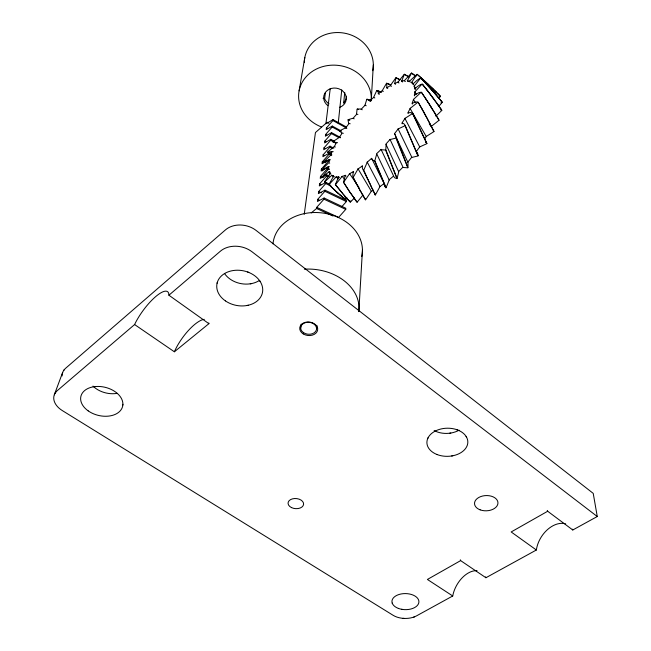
<?xml version="1.0" encoding="UTF-8"?>
<svg xmlns="http://www.w3.org/2000/svg" width="651" height="651" viewBox="0 0 651 651"><rect width="100%" height="100%" fill="white"/><g stroke="black" fill="none" stroke-linecap="round" stroke-linejoin="round"><path stroke-width="0.98" d="M365.048 104.933L366.782 99.334L370.924 100.653M329.341 166.713C327.966 165.297 328.169 169.358 329.439 169.463M384.155 184.005L384.578 186.121L385.905 187.846L374.659 160.919L372.73 160.17L371.697 158.82M378.329 93.272C378.972 90.798 373.324 88.91 381.624 92.182M414.98 91.75L414.305 95.306L414.711 95.843M362.444 250.155L358.823 311.634A48.125 36.692 6.2 0 0 304.351 269.18M371.265 100.116L373.324 65.092M122.844 405.044L122.893 404.279M365.504 198.856L365.455 199.841L360.914 191.736M324.1 198.026L323.962 199.182L316.712 207.36L338.618 217.393L345.738 209.394L345.836 208.255L324.1 198.026L317.436 201.46L317.688 199.385L324.865 191.288L324.995 190.157L346.487 200.443L346.397 201.566L341.905 206.603M389.16 179.977L376.636 153.685L381.104 149.445M344.078 103.664A11.246 9.944 6.5 0 1 343.728 102.565L344.745 92.401M316.598 328.454L316.915 325.419M338.235 123.234L341.759 89.871M362.176 166.331L362.534 168.674L367.734 179.302M324.995 190.157L318.388 193.607L318.64 191.581L325.744 183.549L325.866 182.443L329.927 184.42M325.866 182.443L319.332 185.917L319.568 183.932L326.607 175.973L326.729 174.891L329.406 176.218M326.729 174.891L320.251 178.39L320.487 176.437L327.445 168.56L327.567 167.494L328.893 168.161M329.707 160.911L328.397 160.244L328.275 161.285L321.382 169.097L321.146 171.001L327.567 167.494M328.397 160.244L322.033 163.767L322.261 161.896L329.089 154.157L329.203 153.14L331.79 154.474M329.203 153.14L322.896 156.679L323.124 154.84L329.878 147.175L329.992 146.174L333.833 148.184M329.992 146.174L323.742 149.722L323.962 147.923L330.659 140.323L330.773 139.338L334.573 141.357M330.773 139.338L324.58 142.903L324.792 141.137L331.424 133.601L331.538 132.641L340.27 137.337M331.538 132.641L325.394 136.214L325.606 134.488L332.173 127.01L332.279 126.066L340.929 130.778M332.279 126.066L326.192 129.655L326.403 127.954L332.913 120.549L333.019 119.621L346.397 127.002L349.082 123.43L350.181 123.788M300.656 328.137L301.153 324.108M325.899 123.796L330.244 88.56M311.211 212.942L316.573 208.483L316.712 207.36M328.845 123.291L327.087 122.331L326.981 123.218L333.019 119.621M329.015 103.81A11.287 9.985 9.2 0 1 324.637 98.659L325.427 92.548M304.237 214.317L315.45 132.544L327.087 122.331M367.156 162.27L371.615 158.299L377.173 169.594M373.707 97.341L369.638 101.043L370.777 101.483M373.682 97.495L374.821 97.959M389.127 180.213L386.076 187.716L374.83 160.764L376.693 154.157M299.102 90.871L304.814 57.475M379.387 94.297L378.288 93.598M357.92 169.04L362.216 166.07M367.107 162.555L363.787 170.074L369.182 182.435M373.755 97.064L376.734 90.562L380.876 92.084M330.431 159.788C329.113 158.543 328.169 163.051 329.699 163.198M217.084 283.258L217.32 282.363M357.204 201.509L357.025 202.184L355.291 199.914M413.637 99.269L412.034 103.493L412.409 104.062M379.85 186.691L383.675 183.891M386.816 87.437L386.727 83.214L390.812 84.939L395.881 77.729L398.184 78.909M353.216 172.059L352.785 175.941L353.827 178.919M379.785 186.902L375.391 194.934L373.934 191.98M382.316 90.619L378.247 93.801M387.768 88.479L386.735 87.682M353.322 171.783L353.688 172.027M54.293 394.832L62.667 372.437M357.83 169.284L353.208 177.332L354.844 180.888M382.389 90.399L386.564 83.255L390.828 84.899M333.231 151.683C331.92 150.625 330 155.386 331.717 155.613M350.791 200.842L350.262 202.079L349.31 201.069M410.309 108.237L407.835 112.949L408.169 113.534M371.168 191.492L373.251 190.255M394.734 83.19L396.02 77.664L399.909 79.796M371.086 191.671L365.593 199.833L362.989 195.381M345.209 175.746L343.484 182.264L349.896 192.232M427.797 438.383L428.138 437.675M334.183 146.744L336.575 142.382L337.592 142.748M349.392 173.866L353.403 171.563M390.551 85.444L386.645 87.926M395.588 84.304L394.628 83.401M346.072 176.104L345.307 175.567M349.294 174.061L343.622 182.256L350.181 192.647L357.13 202.225L363.022 194.974M436.382 92.767L435.332 91.815M426.405 136.295L424.59 139.086M345.909 198.636L345.469 199.426L344.729 198.913M405.109 118.238L401.87 123.21L402.18 123.804M401.773 80.765L404.434 74.222L404.873 74.596M339.277 137.483L342.255 132.975L343.321 133.333M341.962 176.567L345.461 175.257M338.487 177.284L335.33 184.672L344.672 195.894M398.062 82.01L394.49 83.678M341.865 176.73L335.501 184.599L342.499 193.371M398.168 81.847L404.32 74.263M338.634 177.048L339.448 177.56M402.513 81.985L401.634 80.976M419.854 146.768L416.339 151.39M63.652 370.509L64.075 369.906M398.282 128.8L394.425 133.772L395.002 134.969M438.839 98.618L440.393 96.348L439.93 95.868M55.278 392.895L55.717 392.284M345.681 127.905L346.365 127.059M407.599 80.342L411.587 73.05L412.555 73.832M401.447 81.269L404.548 80.521M338.789 176.803L335.949 177.096M333.304 176.657L328.926 184.502L331.701 187.219M404.653 80.366L411.489 73.05L412.018 73.441M335.826 177.251L329.007 184.526L329.675 185.201M333.475 176.429L334.362 176.86M408.234 81.668L407.436 80.561M398.078 128.808L411.79 157.2L407.843 162.066M352.988 118.392L356.789 114.104L357.912 114.486M390.136 139.379L385.872 144.107L398.648 171.636M409.674 81.09L407.209 80.862M331.571 175.477L333.654 176.185M329.845 173.955L324.524 181.824L325.28 182.532M411.896 82.075L417.112 74.271L421.051 77.778M409.796 80.944L416.803 74.426L417.543 74.678M331.408 175.672L324.54 181.946L324.906 182.239M328.975 171.856L329.976 173.801M413.418 84.321L411.749 82.238M342.597 198.881L343.866 197.456M438.798 106.422L442.249 102.313L441.817 101.792M354.469 197.994L350.352 202.095L348.041 199.719M362.273 109.759L361.11 109.319L365.073 105.193M389.998 139.322L402.961 167.112L398.624 171.538M413.19 83.759L413.849 84.972M328.21 169.341L322.188 176.974L322.953 177.536M413.32 83.621C415.672 81.741 418.552 78.266 421.14 78.348M414.451 85.875L420.709 77.933L421.604 78.836M328.828 172.01L322.164 177.129L322.969 177.625M414.321 86.005L414.581 88.731L415.46 89.74M328.397 163.092C326.542 165.11 322.66 168.194 322.335 170.562M415.151 91.604L422.141 83.946L422.995 84.915M381.022 149.315L393.611 176.03L389.184 179.741M415.021 88.349C417.267 86.835 420.237 83.841 422.564 84.378M547.255 510.457A24.86 16.259 -56.9 0 1 547.678 511.255L572.782 529.987L597.268 516.52L251.994 251.766A22.354 17.308 11.4 0 0 220.437 251.164L168.91 295.22A29.531 8.577 -53.7 0 0 155.679 296.612A29.531 8.577 -53.7 0 0 134.594 324.548L57.312 390.616A20.417 13.614 14.4 0 0 62.333 410.586L393.204 615.35A16.625 9.838 0.8 0 0 416.542 615.87L452.73 595.982A23.729 14.924 -61 0 1 477.045 570.699M328.031 166.615L321.985 170.31L322.774 170.774M435.869 116.204L441.801 110.418L441.02 109.287M347.292 198.107L345.494 199.54L343.679 198.05M134.594 324.548L174.37 351.784L208.89 323.677A28.921 9.57 -54.1 0 0 208.816 322.986M436.219 92.767L435.413 91.848M330.35 155.499L323.726 161.814L325.15 162.359M413.824 99.131L421.254 92.125L422.458 93.711M414.752 94.973C416.795 93.874 419.74 91.547 421.677 92.564M329.04 159.698L323.685 161.953L325.101 162.498M439.051 97.129L440.353 96.275L439.458 95.388M333.947 146.874L327.469 152.147L331.505 153.433M410.48 108.139L418.032 102.126L419.504 104.396M565.678 523.892A24.469 16.641 -57.5 0 0 536.367 550.005L485.923 577.73L460.639 560.617L427.406 579.455L452.73 595.982M547.678 511.255L511.173 531.957L536.367 550.005M431.442 126.286L439.002 120.329L437.952 118.539M412.498 103.232C414.256 102.508 417.039 101.141 418.455 102.565M431.263 126.384L430.645 125.952M441.004 102.809L441.598 102.516M331.798 151.553L327.453 152.31L331.432 153.587M441.695 102.467L442.232 102.207L441.386 101.263M339.016 137.573L332.938 141.633L334.533 142.089M405.337 118.165L412.563 113.502L426.804 143.684L420.131 146.744M426.625 136.222L433.94 131.6L430.457 124.813M413.808 617.083L414.532 616.814M408.307 112.769L410.569 112.574L412.661 113.315L426.934 143.497L426.128 142.349M441.077 110.483L441.826 110.279L439.449 107.033M336.079 142.553C335.273 143.391 329.341 140.632 336.03 142.699M345.331 127.946L339.912 130.68L341.018 130.973M247.242 305.465L248.356 305.221M398.542 128.776L405.077 125.692L417.958 155.971L412.213 157.339M451.688 455.969L452.722 455.79M250.261 283.82L251.367 283.633M449.727 433.208L450.744 433.061M95.241 386.564L94.192 386.686M438.448 120.158L439.067 120.166L436.186 115.569M402.375 123.169L403.945 123.788L405.125 125.317L418.105 155.784L417.617 153.319L416.575 151.878M352.655 118.311L348.106 119.694L349.823 120.15M403.05 618.352L403.913 618.409M390.445 139.469L395.946 138.085L407.827 167.828L403.278 167.478M341.661 132.975L339.798 130.851L340.904 131.144M401.683 609.303L402.359 609.417M349.115 120.158L347.976 119.857L348.627 123.177M335.07 142.235L336.128 142.536M358.392 109.401L357.228 109.067L360.8 109.002M358.245 109.555L357.082 109.222L356.577 113.713M371.07 100.506L366.936 99.188L369.524 100.506M345.754 127.905L346.837 128.255M353.086 118.433L354.193 118.799M339.431 137.426L340.473 137.784M456.628 429.627L457.58 429.969M365.097 105.348L366.228 105.763M335.363 147.02L334.362 146.646M247.608 271.988L248.747 272.419M433.257 131.046L434.03 131.421L427.544 119.271M316.573 208.483L333.027 216.002M382.235 90.855L383.366 91.376M317.688 199.385L319.063 200.036M323.962 199.182L345.738 209.394M318.64 191.581L321.366 192.875M324.865 191.288L346.397 201.566M322.351 170.448L322.79 170.66M319.568 183.932L320.919 184.583M325.744 183.549L331.147 186.178M320.487 176.437L321.822 177.096M326.607 175.973L327.949 176.641M321.382 169.097L322.701 169.756M327.445 168.56L328.779 169.219M322.261 161.896L323.563 162.555M323.124 154.84L324.41 155.508M329.089 154.157L330.382 154.832M398.892 79.137L400.04 79.731M323.962 147.923L325.248 148.591M329.878 147.175L332.449 148.518M324.792 141.137L326.061 141.804M330.659 140.323L333.198 141.666M334.468 142.341L335.729 143.008M390.413 85.712L391.528 86.306M325.606 134.488L326.859 135.156M331.424 133.601L338.927 137.63M326.403 127.954L327.64 128.621M332.173 127.01L340.831 131.722M332.913 120.549L346.308 127.921M404.995 74.564L405.435 74.938M405.549 74.906L405.988 75.28M406.11 75.247L408.763 76.997M406.663 75.589L408.332 76.623M397.883 82.303L398.973 82.978M425.437 141.747L426.023 142.235M330.439 172.417L329.243 171.587M168.91 295.22L208.89 323.677M381.356 149.722L385.628 150.031L396.955 178.634L394.888 177.886L393.717 176.535M404.32 80.822L405.37 81.578M412.116 73.441L415.737 76.183M412.653 73.832L415.834 76.191M333.703 176.128L332.93 175.55M394.888 133.976L407.99 167.649L408.022 162.343M331.001 174.102L330.228 173.508M326.338 183.338L325.223 182.475M326.387 183.395L324.857 182.182M411.489 82.539L412.913 84.044M344.794 198.97L344.029 198.335M343.329 197.758L344.086 198.392M342.979 197.465L343.736 198.099M343.386 197.814L342.28 196.879M432.386 89.293L432.891 89.716M343.036 197.522L338.113 193.257M433.826 90.538L434.323 90.961M409.422 81.391L410.415 82.229M333.67 176.746L331.831 175.176M433.9 90.57L434.827 91.392M342.336 196.927L340.88 195.691M434.404 90.994L434.909 91.425M340.945 195.739L339.838 194.787M339.903 194.836L334.679 190.116M418.113 75.158L421.547 78.226M421.116 77.819L422.043 78.665M338.178 193.306L337.08 192.33M421.612 78.266L422.54 79.121M422.108 78.714L424.021 80.464M422.605 79.162L424.517 80.919M337.145 192.37L335.363 190.759M424.086 80.512L425.005 81.367M424.574 80.968L425.502 81.823M425.07 81.416L427.943 84.101M425.559 81.871L427.455 83.645M335.436 190.792L332.97 188.505M427.52 83.694L428.431 84.557M428.008 84.15L430.368 86.396M334.752 190.149L331.619 187.187M428.488 84.614L429.4 85.476M429.465 85.533L431.816 87.787M430.425 86.453L431.336 87.324M431.393 87.38L433.257 89.179M333.052 188.53L329.593 185.177M431.873 87.844L432.777 88.715M432.834 88.78L433.737 89.651M433.314 89.244L435.169 91.059M433.786 89.716L436.593 92.466M435.218 91.124L436.113 91.994M436.17 92.06L438.009 93.89M436.642 92.54L437.537 93.41M437.586 93.484L439.417 95.315M438.05 93.956L438.945 94.843M438.994 94.908L439.881 95.795M338.219 178.919L336.176 176.779M421.173 78.421L422.076 79.332M421.645 78.917L423.931 81.302M422.108 79.406L424.395 81.798M349.4 201.094L347.089 198.685M423.972 81.383L424.859 82.295M424.428 81.88L425.323 82.791M414.036 86.282L415.843 88.235M424.891 82.376L425.778 83.287M425.355 82.872L426.242 83.784M425.811 83.369L427.617 85.281M348.13 199.735L346.145 197.644M426.275 83.865L427.154 84.785M427.186 84.866L428.073 85.786M427.642 85.362L428.529 86.282M347.186 198.701L344.574 195.886M428.098 85.867L428.985 86.786M428.553 86.371L429.432 87.291M429.009 86.876L429.888 87.795M429.465 87.38L430.344 88.3M346.242 197.66L342.393 193.371M429.92 87.885L430.791 88.805M430.368 88.39L431.247 89.309M430.816 88.894L431.694 89.822M431.271 89.399L432.142 90.326M431.719 89.911L432.589 90.831M432.166 90.416L433.485 91.856M432.614 90.928L433.932 92.361M433.509 91.946L434.372 92.873M433.948 92.458L434.819 93.386M434.396 92.971L435.259 93.899M434.835 93.484L435.706 94.411M435.283 93.996L436.146 94.932M435.722 94.517L436.585 95.445M436.162 95.03L437.024 95.957M436.601 95.542L437.464 96.478M437.041 96.063L437.903 96.991M437.48 96.576L438.774 98.032M437.92 97.097L439.213 98.553M438.79 98.138L439.645 99.074M439.222 98.651L440.507 100.116M439.661 99.172L440.947 100.636M440.524 100.221L441.37 101.157M440.955 100.742L441.801 101.686M422.572 84.484L423.427 85.452M414.687 92.003L416.355 94.102M422.995 85.021L424.281 86.526M423.427 85.566L425.127 87.608M344.672 179.456L342.157 176.25M424.281 86.64L425.982 88.691M425.127 87.722L426.405 89.228M425.982 88.805L426.828 89.773M426.397 89.35L427.243 90.318M426.82 89.887L427.666 90.863M427.243 90.432L428.081 91.4M427.666 90.977L430.173 94.135M428.081 91.522L430.58 94.688M430.165 94.257L430.995 95.233M430.58 94.81L431.825 96.332M430.986 95.355L432.231 96.885M431.808 96.454L433.053 97.992M432.223 97.007L433.867 99.09M433.037 98.114L434.274 99.652M433.851 99.221L436.691 102.98M434.258 99.774L437.09 103.542M355.413 199.89L350.311 192.606M436.675 103.118L437.887 104.656M437.073 103.672L438.286 105.218M358.652 186.975L358.945 187.39M437.871 104.795L439.075 106.341M358.351 186.552L349.538 173.557M438.269 105.348L439.474 106.902M439.059 106.471L441.044 109.148M413.344 99.473L415.265 102.256M259.529 280.557L260.123 281.419M421.645 92.702L423.231 94.875M422.426 93.858L424.395 96.608M423.199 95.013L425.925 98.936M424.354 96.755L427.064 100.685M425.884 99.082L427.813 101.849M427.023 100.832L428.944 103.607M427.772 102.004L429.684 104.778M428.895 103.753L430.059 105.364M429.644 104.933L430.799 106.544M430.01 105.519L431.165 107.13M371.306 191.191L358.009 168.755M430.75 106.691L432.272 108.896M431.125 107.285L433.363 110.67M432.223 109.051L433.729 111.256M429.237 123.682L429.587 124.243M429.937 124.813L430.295 125.383M433.314 110.825L434.811 113.03M433.672 111.411L435.169 113.624M410.032 108.383L426.161 136.376M434.754 113.193L436.243 115.406M435.112 113.787L438.009 118.376M466.092 436.398L466.507 437.081M418.381 102.736L421.921 108.668M362.583 194.999L360.654 191.272M419.431 104.559L424.297 112.949M421.848 108.839L425.64 115.406M360.508 191.345L359.368 188.945M360.255 190.881L358.335 187.065M358.961 188.554L358.083 186.585M424.224 113.128L427.626 119.092M425.225 114.967L430.547 124.634M404.873 118.319L419.651 146.776M379.932 186.414L367.197 162.034M357.928 186.666L357.309 185.161M357.676 186.194L357.049 184.681M356.903 184.762L356.284 183.232M356.642 184.282L355.259 181.287M362.257 165.826L362.526 166.339M355.877 182.833L354.234 179.318M383.439 181.995L383.699 182.5M383.179 181.491L382.658 180.473M382.145 179.456L382.406 179.969M381.885 178.944L381.356 177.926M380.835 176.893L381.095 177.414M380.054 175.347L380.575 176.38M379.533 174.305L379.793 174.826M379.273 173.793L378.744 172.743M378.223 171.701L378.483 172.222M377.434 170.123L377.962 171.172M373.536 191.581L369.589 182.841M395.58 136.157L395.865 136.759M396.15 137.353L397.297 139.729M397.574 140.323L407.738 161.944M372.25 188.473L375.228 195.031L374.878 193.681M371.843 188.074L368.14 179.717M386.108 144.473L385.807 149.803L397.126 178.472L398.697 171.913M392.35 603.469L392.195 603.062M597.268 516.52L593.224 493.377L256.16 230.478A21.768 17.129 11.8 0 0 225.433 229.909L65.645 368.246A19.929 13.549 14.8 0 0 62.097 375.944M485.581 576.916A23.729 14.924 -61 0 1 485.923 577.73M460.322 559.803A24.087 14.566 -60.3 0 1 460.639 560.617M572.335 529.182A24.469 16.641 -57.5 0 1 572.782 529.987M459.077 430.173A19.994 14.005 -1.3 0 1 434.144 430.563M174.37 351.784A28.921 9.57 -54.1 0 1 204.292 319.332M259.285 280.524A22.573 17.479 10.9 0 1 224.465 273.42M117.18 393.342A20.954 14.379 13.8 0 1 92.987 386.092M272.981 243.84A44.903 35.732 6.6 0 1 323.254 213.08A44.903 35.732 6.6 0 1 361.744 256.551M304.326 62.293A34.601 31.215 10.2 0 1 342.231 32.827A34.601 31.215 10.2 0 1 372.746 70.69M321.439 126.969A36.472 32.208 9.1 0 1 299.932 87.568A36.472 32.208 9.1 0 1 340.864 65.792A36.472 32.208 9.1 0 1 371.298 100.441M327.941 105.682A11.336 10.001 9.1 0 1 327.347 90.408A11.336 10.001 9.1 0 1 344.412 92.881A11.336 10.001 9.1 0 1 339.635 107.374M346.503 96.177A11.287 9.985 9.2 0 1 343.728 102.565M323.083 98.293A11.213 9.814 10.3 0 1 324.637 98.659M303.488 332.628A7.999 5.997 6 0 0 316.476 329.683A7.999 5.997 6 0 0 305.905 322.489A7.999 5.997 6 0 0 303.488 332.628M398.339 608.392A13.492 8.04 0.8 0 0 418.91 601.98A13.492 8.04 0.8 0 0 399.03 594.485A13.492 8.04 0.8 0 0 398.339 608.392M480.145 509.847A11.726 7.625 -2.3 0 0 497.958 503.085A11.726 7.625 -2.3 0 0 480.601 496.632A11.726 7.625 -2.3 0 0 480.145 509.847M437.041 454.528A20.466 14.062 -1.2 0 0 467.833 442.119A20.466 14.062 -1.2 0 0 437.228 430.165A20.466 14.062 -1.2 0 0 437.041 454.528M291.493 507.593A7.796 5.062 4.8 0 0 303.594 504.313A7.796 5.062 4.8 0 0 292.397 498.878A7.796 5.062 4.8 0 0 291.493 507.593M303.252 333.914A9.016 6.762 6 0 0 317.631 330.049A9.016 6.762 6 0 0 305.238 322.367A9.016 6.762 6 0 0 303.252 333.914M88.21 410.887A21.459 14.452 13.5 0 0 122.583 406.525A21.459 14.452 13.5 0 0 94.476 386.653A21.459 14.452 13.5 0 0 88.21 410.887M225.425 300.9A23.167 17.65 10.6 0 0 262.483 292.454A23.167 17.65 10.6 0 0 231.292 270.897A23.167 17.65 10.6 0 0 225.425 300.9"/></g></svg>
